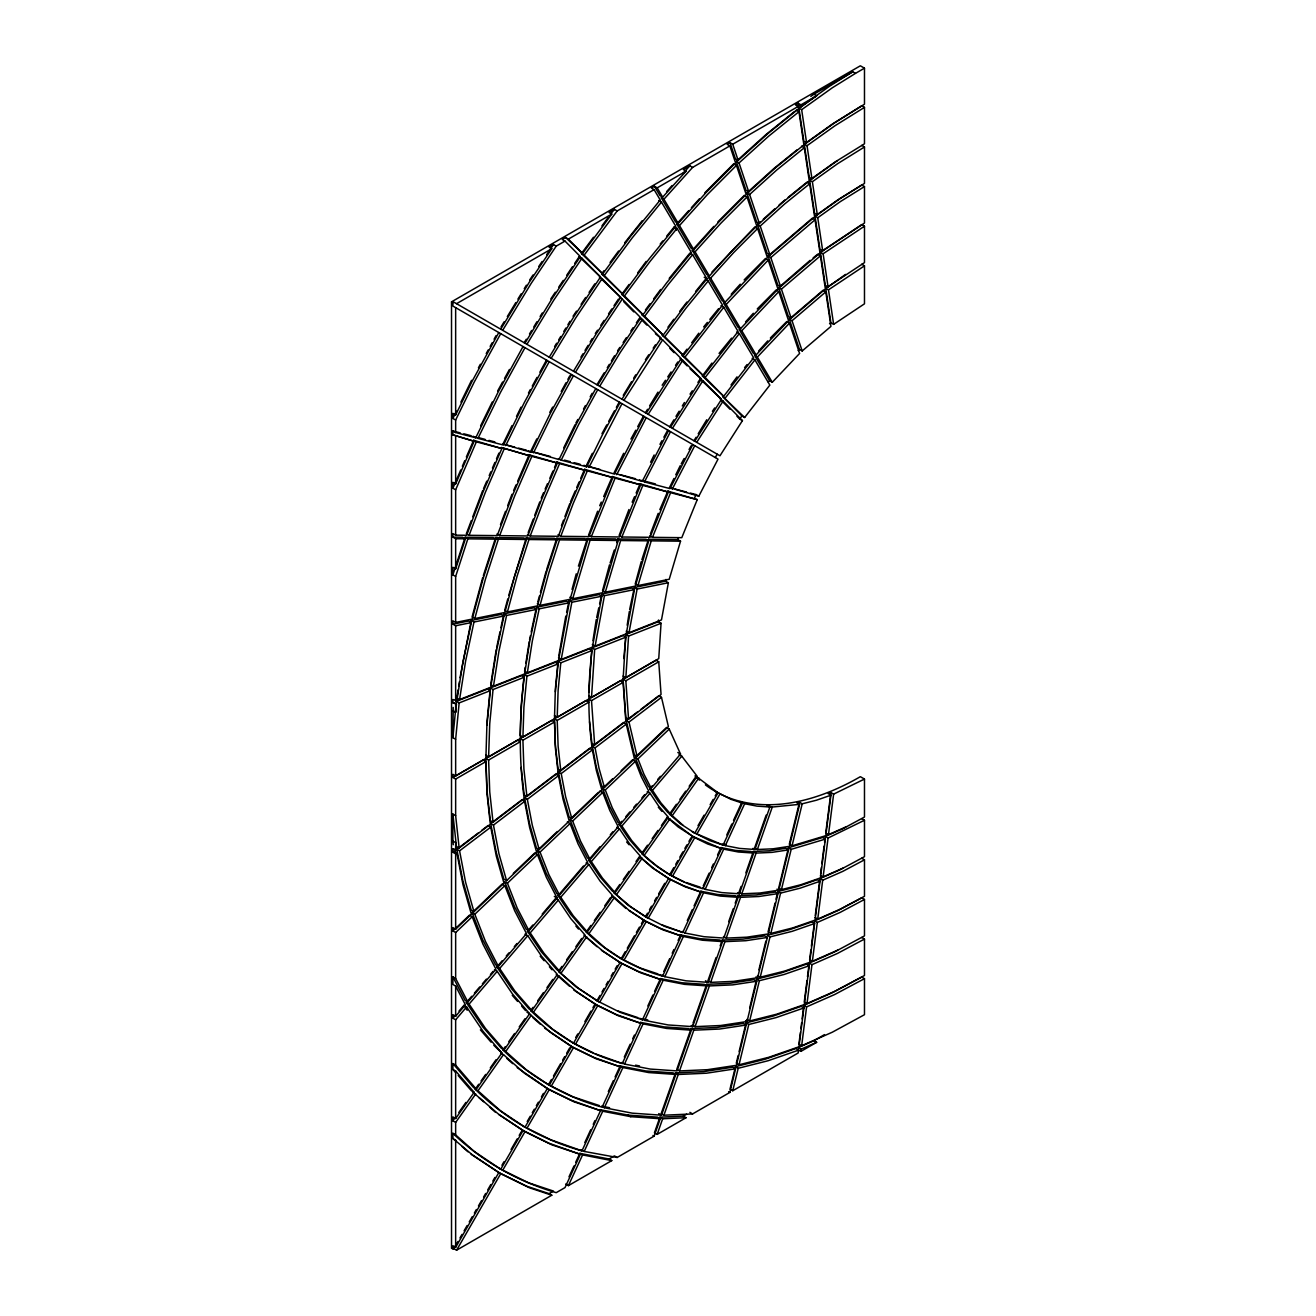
<?xml version="1.0" encoding="UTF-8"?>
<svg xmlns="http://www.w3.org/2000/svg" width="1316" height="1316" viewBox="0 0 1316 1316"><rect width="100%" height="100%" fill="white"/><g stroke="black" fill="none" stroke-linecap="round" stroke-linejoin="round"><path stroke-width="1.5" d="M485.884 758.444L486.986 722.155L490.292 687.972L493.039 689.551L524.196 677.263C519.359 717.5 518.652 758.329 524.196 798.532L493.039 822.22L490.292 820.641L486.986 790.274L485.884 758.427L517.435 740.217L520.182 741.796L488.614 760.023L485.884 758.427L455.649 775.897L452.901 774.318L452.901 777.476L455.649 779.056L485.884 761.602L486.986 793.68L490.325 824.277L459.152 847.981L456.422 846.385L452.901 814.094L455.649 815.69L459.152 847.981M485.884 755.269L488.614 756.865L489.733 723.734L493.039 689.551M558.083 663.906L555.336 662.31L524.163 674.615L521.169 705.524L520.182 735.48L522.913 737.059L523.916 707.103L526.91 676.194L558.083 663.906L555.368 691.805M554.48 718.849L555.368 688.893L558.05 661.241L589.239 648.936L591.97 650.532C588.137 682.543 587.594 715.032 591.97 747.011L560.78 770.715L558.05 769.136L555.368 744.576L554.48 718.832L586.048 700.589L588.795 702.185L557.211 720.411L554.48 718.832L522.913 737.059M554.48 715.674L557.211 717.253L558.116 690.472L560.78 662.836L591.97 650.532M588.91 691.936L591.92 647.883L623.077 635.595L625.824 637.174L623.768 658.543M588.778 695.868L591.509 697.464L594.668 649.462L625.824 637.174M591.509 697.464L655.993 660.221L658.74 661.8L661.06 694.486L628.571 719.178L625.824 717.598L623.11 679.204L625.824 634.509L658.313 621.695L661.06 623.274L658.74 658.642L625.84 677.641L623.11 676.046M625.84 677.641L628.571 636.089L661.06 623.274M455.649 775.897L455.649 739.263L452.901 737.684L453.214 707.399M452.901 737.684L455.632 709.406M456.027 705.376L456.422 701.329L521.449 675.684L524.196 677.263M452.901 710.739L455.649 712.334L456.455 703.994L452.901 702.728L452.901 699.52L456.882 700.622L462.936 661.948L471.358 622.567L468.628 620.987L452.901 624.162L452.901 620.839L455.649 622.435L472.214 619.079L482.956 579.221L495.951 539.149L493.22 537.57L465.107 537.257L452.901 574.878L455.649 576.457L455.649 622.435M455.649 739.263L459.152 702.925L490.325 690.62L486.986 725.067M658.313 621.695L658.477 620.033M798.483 1047.52L798.203 1049.79L800.934 1051.369L816.66 1042.305L813.913 1040.709L798.483 1047.52L801.23 1049.099L816.66 1042.305M800.391 1032.484L798.911 1044.131L801.658 1045.726L832.288 1032.221L864.48 1014.702L864.48 978.66L861.733 977.081L832.025 992.889L803.846 1005.292L802.118 1018.897M800.885 1028.602L801.625 1022.779M806.988 980.568L804.273 1001.92L807.021 1003.499L834.986 991.195L864.48 975.501L864.48 939.065L861.733 937.486M807.481 976.686L809.208 963.082L834.706 951.846L864.48 935.89L864.48 899.453L861.733 897.874L837.404 910.82L814.588 920.871L811.38 946.122M810.886 950.004L809.653 959.709L812.383 961.289L837.667 950.152M815.262 915.558L819.95 878.627L840.101 869.744L864.48 856.683L864.48 820.246L861.733 818.667M820.625 873.347L821.365 867.507M821.858 863.625L824.079 846.155M824.573 842.273L825.313 836.45L842.783 828.751L864.48 817.039L864.48 779.056L860.351 776.687A291.033 168.02 -60 0 1 705.392 784.879M864.48 779.056L833.637 794.124L830.889 792.545L825.741 833.028L828.488 834.607L845.744 827.007M798.532 1050.168L798.17 1052.981L732.749 1090.75L730.002 1089.155L735.447 1066.684L765.336 1059.166L795.785 1048.572L798.532 1050.168L768.067 1060.745L738.194 1068.279L735.447 1066.684M739.082 1051.681L746.04 1022.91L773.331 1016.034L801.148 1006.362L803.895 1007.957L798.96 1046.779L768.709 1057.307L739.033 1064.776L736.286 1063.18L738.144 1055.514M749.676 1007.892L756.634 979.12L781.342 972.902L806.511 964.151L809.258 965.73L804.323 1004.569L776.72 1014.175L749.626 1020.986L746.896 1019.407M814.62 923.519L792.1 931.35L769.992 936.926L767.244 935.331L789.353 929.77L811.873 921.94L814.62 923.519L809.685 962.358L784.731 971.043L760.237 977.196L757.49 975.617M775.979 899.19L777.838 891.524L797.364 886.606L817.252 879.697L820 881.276L815.048 920.147L792.742 927.912L770.831 933.422L768.083 931.827L775.058 903.039M825.362 839.098L820.427 877.937L800.737 884.763L781.424 889.632L778.694 888.053L788.432 847.767L822.615 837.502L825.362 839.098L791.179 849.346L788.432 847.767M830.939 795.193L825.79 835.676L792.035 845.81L789.304 844.214L799.454 802.234L802.201 803.813L816.43 800.227L830.939 795.193L828.192 793.597L830.889 792.545M800.934 1051.369L801.23 1049.099M801.658 1045.726L806.593 1006.888L834.772 994.468L864.48 978.66M807.021 1003.499L811.956 964.677L837.453 953.442L864.48 939.065M812.383 961.289L817.318 922.45L840.151 912.399L864.48 899.453M817.746 919.078L822.697 880.207L842.849 871.34L864.48 859.825L864.48 896.295L840.365 909.109L817.746 919.078L815.015 917.499M820.378 875.288L823.125 876.867L828.06 838.029L864.48 820.246M828.488 834.607L833.637 794.124M458.116 689.88L456.849 697.974L459.58 699.553L490.753 687.265L496.28 651.93L503.979 615.97L501.231 614.391L471.227 620.461L460.008 677.756M458.741 685.833L459.383 681.803M459.58 699.553L465.601 661.142L473.974 622.04L503.979 615.97M496.214 649.545L490.72 684.6L493.467 686.195L524.623 673.891L529.641 641.928L536.599 609.39L533.852 607.795L503.847 613.865L500.886 627.748M493.467 686.195L498.961 651.14L506.594 615.444L536.599 609.39M525.216 667.278L524.591 671.242L527.338 672.821L558.51 660.533L569.219 602.794L566.472 601.198L536.467 607.268L531.187 631.943M525.841 663.313L529.246 641.517M527.338 672.821L532.306 641.122L539.215 608.847L569.219 602.794M558.79 655.861L565.798 616.069M561.208 659.464L571.835 602.267L601.873 596.197L592.397 647.159L561.208 659.464L558.461 657.885M592.94 640.678L596.263 619.523M595.095 646.107L604.455 595.671L634.46 589.601L626.251 633.818L595.095 646.107L592.348 644.527M627.173 625.248L629.344 611.479M628.999 632.733L637.109 589.058L668.38 582.741L661.487 619.918L628.999 632.733L626.251 631.154M496.642 647.571L500.031 631.713M529.558 639.543L530.381 635.743M566.62 612.22L569.088 600.672L599.125 594.602L601.873 596.197M596.674 617.566L598.78 607.778M599.619 603.863L601.708 594.075L631.713 588.022L634.46 589.601M629.64 609.505L634.361 587.479L665.649 581.162L668.38 582.741M665.649 581.162L666.011 579.418M758.888 969.859L765.846 941.088M729.87 1092.412L735.578 1068.806L732.847 1067.21L703.698 1071.619L675.503 1072.902L661.175 1113.632L663.922 1115.211L692.594 1113.928L729.87 1092.412L728.603 1091.671M746.172 1025.016L736.434 1065.302L707.498 1069.678L679.5 1070.944L676.753 1069.349L691.081 1028.619L716.825 1027.467L743.441 1023.437L746.172 1025.016L719.572 1029.046L693.812 1030.198L691.081 1028.619M692.315 1025.082L695.062 1026.661L720.625 1025.509L747.027 1021.512L756.782 981.226L754.035 979.647L729.952 983.299L706.643 984.335L693.006 1023.141M716.068 957.522L707.893 980.798L710.64 982.378L733.752 981.341L757.621 977.722L767.376 937.453L764.645 935.857L743.079 939.13L722.221 940.068L720.165 945.875M735.183 903.171L737.799 895.752L756.207 894.929L775.239 892.051L777.986 893.63L768.215 933.949L746.879 937.173L726.202 938.111L723.455 936.515M741.072 886.425L739.033 892.248L741.78 893.827L759.99 893.005L778.825 890.159L788.564 849.873L785.833 848.294L769.334 850.794L753.361 851.501L745.859 872.853M799.454 802.234L796.854 802.76L799.602 804.339L789.435 846.336L773.134 848.804L757.358 849.511L754.611 847.915L766.159 815.114M732.749 1090.75L738.194 1068.279M739.033 1064.776L748.788 1024.49L776.078 1017.613L803.895 1007.957M749.626 1020.986L759.381 980.7L784.089 974.482L809.258 965.73M760.237 977.196L769.992 936.926M770.831 933.422L780.585 893.103L800.112 888.185L820 881.276M781.424 889.632L791.179 849.346M792.035 845.81L802.201 803.813M482.758 577.395L472.082 616.974L474.813 618.553L504.834 612.483L514.655 576.079L526.515 539.494L523.768 537.915L495.655 537.602L483.367 575.487M474.813 618.553L485.489 578.974L498.402 539.182L526.515 539.494M507.779 598.961L504.686 610.377L507.433 611.956L537.454 605.886L546.337 572.954L557.079 539.823L554.332 538.244L526.219 537.931L508.799 595.161M507.433 611.956L517.188 575.832L528.966 539.527L557.079 539.823M537.833 601.856L539.379 596.099M540.415 592.249L546.124 571.111M540.053 605.36L548.871 572.69L559.53 539.856L587.643 540.169L570.058 599.306L540.053 605.36L537.306 603.781M572.032 589.404L576.244 573.809M572.674 598.764L590.078 540.185L618.224 540.498L602.712 592.693L572.674 598.764L569.927 597.184M609.505 564.827L602.547 590.588L605.294 592.184L635.299 586.114L648.755 540.843L646.008 539.247L617.895 538.951L616.694 542.636M605.294 592.184L620.642 540.531L648.755 540.843M641.221 561.685L635.2 583.991L637.947 585.571L669.235 579.254L680.536 541.189L677.789 539.609L648.492 539.28L641.83 559.826M637.947 585.571L651.239 540.86L680.536 541.189M452.901 574.878L452.901 567.311L455.649 568.89L465.403 538.82L462.656 537.241L452.901 537.125L452.901 533.589L455.649 535.168L466.637 535.283L483.137 491.756L501.873 448.542L473.612 440.284L466.358 456.981M455.649 576.457L467.838 538.853L495.951 539.149M546.749 569.186L556.783 538.277L584.896 538.589L587.643 540.169M578.415 566.143L587.347 538.606L615.477 538.918L618.224 540.498M610.098 562.985L614.292 550.039M677.789 539.609L678.365 537.833M581.442 1149.839L584.189 1151.434L617.171 1157.471L654.134 1136.136L660.237 1118.732L657.49 1117.152L628.045 1115.113L599.981 1109.651L602.728 1111.247L630.792 1116.692L660.237 1118.732M659.925 1117.169L654.447 1132.78L657.178 1134.376L686.047 1117.712L683.317 1116.116L659.925 1117.169L662.672 1118.764L686.047 1117.712M728.669 921.693L733.242 908.731M691.394 1030.181L666.636 1028.454L643.047 1023.881L640.3 1022.302L663.889 1026.875L688.63 1028.586L691.394 1030.181L677.066 1070.911L650.137 1069.053L624.508 1064.068L621.761 1062.489M641.912 1018.798L644.659 1020.393L668.067 1024.934L692.644 1026.628L706.972 985.898L704.208 984.319L681.803 982.756L660.467 978.611L654.562 991.409M662.08 975.123L664.827 976.702L685.981 980.815L708.222 982.361L722.55 941.614L719.786 940.035L699.734 938.653L680.619 934.936L678.102 940.414M694.058 905.852L700.803 891.228L717.664 894.502L735.364 895.735L738.128 897.315L723.784 938.078L703.912 936.696L684.978 933.028L682.247 931.448M702.399 887.757L705.146 889.353L721.826 892.593L739.362 893.811L753.69 853.064L750.926 851.485L735.562 850.416L720.954 847.586L717.582 854.89M726.185 844.74L722.583 844.033L725.33 845.629L739.756 848.425L754.956 849.478L769.876 807.021L767.113 805.441L772.295 807.037L799.602 804.339M609.571 1107.71L601.593 1106.164L604.34 1107.743L632.223 1113.155L661.487 1115.195L675.815 1074.448L673.068 1072.869L645.959 1070.994L620.149 1065.976L615.082 1076.932M657.178 1134.376L662.672 1118.764M663.922 1115.211L678.25 1074.481L706.445 1073.214L735.578 1068.806M679.5 1070.944L693.812 1030.198M695.062 1026.661L709.39 985.931L732.699 984.878L756.782 981.226M710.64 982.378L724.952 941.647L745.827 940.71L767.376 937.453M726.202 938.111L740.546 897.331L758.954 896.509L777.986 893.63M741.78 893.827L756.108 853.097L772.064 852.373L788.564 849.873M757.358 849.511L772.295 807.037M455.649 535.168L455.649 489.815L452.901 488.22L460.732 469.976M455.649 489.815L476.359 441.863L501.873 448.542M471.325 520.56L466.341 533.737L469.088 535.316L497.201 535.628L512.385 495.573L529.624 455.797L501.363 447.539L529.624 455.797M472.757 516.81L482.725 490.49M469.088 535.316L485.472 492.069L504.094 449.118M500.491 524.591L505.509 511.332M507.663 505.657L511.973 494.29M499.652 535.645L514.721 495.869L531.845 456.372L557.375 463.051L541.616 499.373L527.765 535.957L499.652 535.645L496.905 534.066M528.193 532.486L533.26 519.113M534.707 515.296L539.774 501.922M530.2 535.99L543.969 499.685L559.596 463.643L585.126 470.322L570.864 503.189L558.313 536.303L530.2 535.99L527.469 534.411M561.471 525.627L563.544 520.149M564.926 516.497L569.762 503.732M560.764 536.319L573.2 503.502L587.347 470.898L612.878 477.576L588.877 536.632L560.764 536.319L558.017 534.74M597.612 511.217L588.581 535.086L591.328 536.665L619.458 536.977L640.645 484.831L612.351 476.573L603.649 496.609M591.328 536.665L615.098 478.152L640.645 484.831M628.949 509.522L619.145 535.415L621.876 536.994L650.005 537.306L668.364 492.085L640.102 483.827L636.121 493.006M621.876 536.994L642.833 485.407L668.364 492.085M650.433 533.885L658.214 513.339M652.473 537.339L670.617 492.678L697.233 499.636L681.787 537.668L652.473 537.339L649.726 535.76M462.344 466.259L464.762 460.699M452.901 488.22L452.901 482.33L455.649 483.91L474.138 441.288L452.901 434.856L452.901 430.957L460.205 432.865M483.531 488.614L486.772 481.146M489.207 475.537L490.835 471.802M492.447 468.068L494.882 462.475M496.494 458.741L498.929 453.132M513.602 490.523L516.053 484.88M517.682 481.13L529.098 454.793L557.375 463.051M541.221 498.106L543.557 492.694M545.12 489.091L547.472 483.679M549.825 478.267L552.95 471.062M554.513 467.46L556.849 462.048L585.126 470.322M570.453 501.906L575.174 491.049M576.737 487.43L579.106 481.985M580.669 478.366L584.6 469.319L612.878 477.576M599.701 505.722L601.28 502.07M632.141 502.186L634.526 496.675M659.826 509.637L667.87 491.098L697.233 499.636M694.486 498.057L696.082 494.586L698.829 496.165L718.026 459.12L452.901 306.052L452.901 302.631L451.52 301.841L451.52 1248.358L453.823 1248.621L457.935 1241.498M568.989 1176.817L573.99 1165.976M575.651 1162.373L579.83 1153.342L609.028 1159.001L611.775 1160.597L568.397 1185.634L565.65 1184.055M584.814 1142.535L590.72 1129.753M593.236 1124.275L594.931 1120.623M608.337 1091.556L613.404 1080.584M624.294 1056.995L630.183 1044.213M632.716 1038.735L634.411 1035.083M647.817 1006.016L652.884 995.06M663.758 971.471L669.663 958.69M672.196 953.212L673.874 949.543M687.297 920.476L692.364 909.504M703.237 885.931L709.143 873.15M711.676 867.672L713.354 864.02M726.777 834.936L731.828 824.013M733.505 820.361L741.911 802.151L744.659 803.731L756.947 806.116L769.876 807.021M522.238 1130.115L548.986 1143.226L580.356 1154.346L565.008 1187.591L556.224 1192.658C517.682 1181.571 481.82 1161.123 452.901 1133.323L452.901 1138.439L455.912 1141.12M478.695 1084.285L475.224 1089.22C504.818 1118.485 541.83 1139.853 581.968 1150.842L600.524 1110.655L571.259 1100.258L546.485 1088.102M570.733 1046.105L593.549 1057.274L620.675 1066.98L602.136 1107.167C564.86 1096.935 530.48 1077.08 502.975 1049.921L505.295 1046.631M533.046 1007.332L530.71 1010.622C556.125 1035.676 587.874 1054.017 622.287 1063.493L640.843 1023.305L615.822 1014.307L594.996 1004.092L592.957 1007.612M599.981 995.472L596.938 1000.736L620.346 1012.448L642.455 1019.801L660.994 979.63L638.096 971.323L619.244 962.095M590.851 925.444L586.212 932.024C607.433 952.883 633.934 968.181 662.606 976.127L681.162 935.939L660.369 928.356L643.491 920.081L641.468 923.602M647.472 913.205L645.432 916.726L664.893 926.497L682.774 932.452L701.329 892.232L682.659 885.339L667.771 878.052M692.002 836.071L721.481 848.59L702.925 888.777C679.977 882.345 658.757 870.09 641.715 853.426L647.505 845.201M692.035 831.548L709.456 840.496L723.109 845.053L742.454 803.155L739.707 801.576L741.911 802.151M568.397 1185.634L582.577 1154.922L611.775 1160.597M584.189 1151.434L602.728 1111.247M604.34 1107.743L622.896 1067.556L648.706 1072.573L675.815 1074.448M624.508 1064.068L643.047 1023.881M644.659 1020.393L663.215 980.206L684.55 984.352L706.972 985.898M664.827 976.702L683.366 936.515L702.464 940.233L722.55 941.614M684.978 933.028L703.55 892.807L720.411 896.081L738.128 897.315M705.146 889.353L723.685 849.165L738.309 851.995L753.69 853.064M725.33 845.629L744.659 803.731M523.044 346.536L498.303 391.724L475.734 437.8L455.649 432.536L455.649 420.034L452.901 418.455L456.455 411.184M460.896 402.104L471.572 380.324M452.901 418.455L452.901 413.339L455.649 414.918L472.23 381.064L498.78 332.537M455.649 420.034L474.303 381.903L500.722 333.655M480.603 425.792L492.266 401.989M475.224 436.797L477.955 438.376L500.393 392.579L524.985 347.671M571.539 374.55L550.466 413.043L531.236 452.309L502.959 444.051L511.99 425.611M516.514 416.399L521.021 407.187M505.706 445.63L526.466 403.239L549.233 361.67M536.796 438.902L530.71 451.306L558.987 459.58L576.54 423.703L595.803 388.549M533.457 452.901L552.555 413.898L573.48 375.669M563.692 447.901L575.01 424.755M558.461 458.577L561.208 460.156L578.629 424.558L597.744 389.668M592.332 453.313L586.212 465.831L614.473 474.089L644.297 416.563M561.208 460.156L586.739 466.835L602.629 434.379L620.05 402.548M588.943 467.41L621.991 403.667M623.652 453.296L613.947 473.086L642.241 481.36L668.577 430.562M616.694 474.681L646.238 417.682M650.581 462.229L654.134 454.974M641.698 480.356L644.445 481.936L670.486 431.681M673.957 478.465L669.482 487.611L698.829 496.165M675.75 474.796L680.24 465.65M672.213 489.207L694.766 445.696M478.415 367.822L480.373 364.236M486.246 353.527L488.203 349.941M490.161 346.371L492.118 342.802M494.076 339.232L496.033 335.646M497.645 390.984L502.564 382.002M504.538 378.416L509.457 369.434M528.473 392.99L530.364 389.52M532.256 386.065L537.01 377.396M539.856 372.214L546.485 360.074M547.292 360.551L524.393 402.383L503.485 445.055L477.955 438.376M549.808 412.319L552.654 407.105M561.225 391.461L565.979 382.775M567.887 379.304L569.795 375.817M575.882 422.979L577.806 419.491M583.531 409.029L585.439 405.525M590.21 396.807L592.134 393.32M601.971 433.638L606.775 424.871M608.683 421.367L614.44 410.855M616.365 407.351L619.244 402.087M630.94 439.018L635.776 430.2M637.701 426.68L643.491 416.086M659.974 444.315L661.915 440.761M663.856 437.208L667.755 430.102M681.211 463.857L684.172 458.462M689.074 449.496L691.048 445.91M692.808 444.561L669.976 488.614L644.445 481.936M715.279 457.54L717.22 454.201M459.975 1237.945L462.031 1234.392M464.087 1230.822L467.164 1225.492M469.22 1221.939L472.312 1216.593M474.352 1213.039L476.408 1209.486M478.465 1205.917L481.557 1200.587M483.597 1197.034L485.653 1193.464M487.71 1189.911L490.786 1184.581M492.842 1181.011L494.898 1177.458M501.955 1165.252L503.979 1161.732M511.085 1149.444L517.172 1138.899M519.195 1135.379L521.218 1131.875M527.222 1121.479L530.266 1116.215M532.289 1112.694L534.312 1109.191M536.352 1105.67L538.376 1102.166M541.419 1096.886L543.442 1093.382M551.47 1079.482L548.427 1084.746L573.052 1096.82L599.389 1105.588M553.493 1075.962L560.6 1063.673M562.623 1060.153L564.663 1056.649M566.686 1053.129L569.729 1047.865M575.717 1037.469L577.757 1033.965M584.847 1021.66L590.933 1011.116M602.004 991.951L604.028 988.431M606.067 984.927L608.091 981.407M611.134 976.143L613.157 972.623M615.181 969.119L617.22 965.599M625.248 951.698L621.185 958.722L639.872 967.885L658.049 973.939M627.271 948.194L634.361 935.89M636.401 932.386L639.444 927.106M649.495 909.685L651.535 906.181M654.578 900.901L656.602 897.38M658.625 893.877L664.728 883.316M673.743 867.688L669.696 874.712L684.419 881.934M675.782 864.184L677.806 860.664M679.829 857.144L682.872 851.88M684.896 848.359L686.936 844.856M688.959 841.335L690.982 837.831M698.006 825.658L704.076 815.147M710.146 804.652L713.173 799.388M715.197 795.884L717.22 792.38L715.295 791.261L730.824 799.289L742.454 803.155M452.901 1249.147L452.901 1245.742L455.649 1247.321L498.797 1172.589L472.23 1154.741L452.901 1138.439M456.57 1250.2L500.722 1173.707L529.46 1187.789L551.782 1195.224L456.57 1250.2L453.823 1248.621M502.663 1170.352L524.985 1131.694L551.733 1144.805L580.356 1154.346M526.926 1128.338L549.233 1089.697L574.006 1101.837L600.524 1110.655M551.174 1086.325L573.48 1047.684L596.28 1058.854L620.675 1066.98M575.421 1044.328L597.744 1005.687L618.553 1015.886L640.843 1023.305M660.994 979.63L640.843 972.902L621.991 963.674L599.668 1002.315L575.882 986.786L558.461 971.323L578.629 988.365L597.744 1001.196L620.05 962.555L602.629 950.843L583.991 935.166M623.932 960.318L646.238 921.661L663.116 929.935L681.162 935.939M701.329 892.232L685.406 886.935L670.518 879.631L648.179 918.305L628.045 905.227L613.963 892.725L619.77 884.5M672.427 876.308L694.749 837.65L707.663 843.984L721.481 848.59M696.707 834.245L719.967 793.976M500.985 326.977L504.16 321.762M507.334 316.531L515.79 302.614M517.912 299.127L521.087 293.896M524.261 288.681L526.384 285.194M500.722 329.181L529.46 281.92L551.782 248.708L549.052 247.112L553.477 244.562L556.224 246.141L565.008 241.075L580.356 256.604L551.733 299.176L524.969 343.196M502.663 330.316L531.236 283.302L556.224 246.141M524.163 342.719L526.301 339.232M529.493 333.968L531.615 330.481M533.753 326.977L536.944 321.729M540.136 316.465L542.258 312.978M526.91 344.315L553.51 300.558L581.968 258.232L579.221 256.653L574.664 263.43M554.579 346.601L556.635 343.229M558.691 339.857L560.731 336.485M563.807 331.418L565.864 328.046M567.92 324.657L569.976 321.285M549.233 357.195L574.006 316.432L600.507 277.002L581.968 258.232M551.174 358.314L575.799 317.814L602.119 278.647L599.372 277.051L620.675 297.4L596.28 333.688L573.48 371.194M580.915 357.195L582.972 353.807M585.028 350.418L588.12 345.335M590.177 341.946L592.233 338.557M575.421 372.313L598.073 335.07L622.287 299.045L619.54 297.449M596.921 384.733L604.159 372.839M607.268 367.74L609.324 364.335M611.397 360.929L614.49 355.83M597.727 385.193L618.553 350.944L640.826 317.814L622.287 299.045M599.668 386.328L620.346 352.326L642.438 319.443L639.708 317.863L636.385 322.782M623.258 395.326L631.565 381.656M633.638 378.235L635.727 374.83M621.975 399.209L640.843 368.2L660.994 338.212L642.438 319.443M623.916 400.327L662.606 339.841L659.859 338.261M645.432 412.747L647.521 409.309M649.611 405.871L657.967 392.119M646.238 413.208L681.145 358.61L662.606 339.841M648.179 414.326L682.757 360.239L680.027 358.659M669.68 426.746L673.891 419.82M675.996 416.349L679.155 411.168M682.313 405.97L684.419 402.499M670.502 427.223L701.329 379.024L682.757 360.239M672.427 428.325L702.925 380.653L700.178 379.057L697.924 382.413M693.96 440.761L696.082 437.257M698.204 433.77L706.725 419.771M694.733 441.222L721.464 399.406L702.925 380.653M696.707 442.34L723.109 401.067L720.362 399.488L730.018 409.26M529.641 280.028L533.046 274.962M538.721 266.523L542.126 261.456M546.666 254.695L553.477 244.562M550.779 298.979L555.319 292.201M558.741 287.118L563.297 280.357M566.702 275.274L572.394 266.803M573.052 316.218L576.49 311.119M581.063 304.309L585.636 297.498M589.075 292.382L594.799 283.861M595.325 333.474L597.53 330.201M600.82 325.299L604.126 320.38M608.535 313.833L611.841 308.915M614.029 305.641L618.438 299.094M617.599 350.73L619.803 347.44M623.126 342.522L626.432 337.587M630.857 331.007L633.062 327.717M645.432 359.729L648.755 354.777M653.197 348.164L655.417 344.858M662.145 385.243L665.501 380.258M667.738 376.935L671.078 371.951M675.552 365.305L677.789 361.982M690.045 394.126L692.298 390.786M712.4 411.316L714.67 407.944M452.901 302.631L453.806 302.104L719.967 455.78L742.438 420.626L739.691 419.047L741.895 415.922L722.566 396.346L744.642 417.501L769.844 385.111L754.923 359.893L752.176 358.314M473.003 1092.362L498.303 1113.961L523.044 1130.576L500.738 1169.233L474.303 1151.484L455.649 1134.918L455.649 1122.416L452.901 1120.837L455.27 1117.481M458.807 1112.464L465.913 1102.413M481.031 1080.995L485.67 1074.432M490.309 1067.852L496.116 1059.643M508.766 1041.696L514.572 1033.488M519.211 1026.908L525.018 1018.699M537.685 1000.752L543.475 992.544M546.962 987.609L552.769 979.4M559.629 969.678L561.948 966.388M566.587 959.825L572.394 951.6M575.865 946.665L581.672 938.456M594.339 920.526L600.145 912.301M604.784 905.721L610.575 897.512M623.258 879.565L629.064 871.34M636.023 861.47L639.51 856.535L654.809 869.267L668.577 878.512L646.255 917.186L630.792 906.806L613.963 892.725M652.144 838.637L657.951 830.412M661.438 825.494L667.228 817.269L692.808 836.532L670.502 875.189L656.881 866.027L641.715 853.426M695.243 775.65L718.043 792.857L694.782 833.143L680.24 823.635L669.482 814.094L676.424 804.257M679.895 799.338L685.685 791.146M689.156 786.228L696.098 776.391M452.901 1120.837L452.901 1116.922L455.649 1118.518L474.138 1092.313L455.649 1071.027L452.901 1069.447L452.901 1063.558L455.649 1065.138L476.359 1089.171L501.89 1053.014L483.137 1031.431L466.637 1006.954L463.906 1005.375L459.004 1011.083M471.704 996.278L466.341 1002.529L482.725 1026.842L501.363 1048.293L504.11 1049.872L529.641 1013.715L512.385 993.86L497.201 971.34L494.454 969.76M502.268 960.664L496.905 966.898L511.973 989.27L529.114 1008.994L531.861 1010.573L557.375 974.416L541.616 956.288L527.765 935.709L525.018 934.13M532.815 925.033L527.469 931.284L541.221 951.698L556.865 969.695L559.596 971.274L585.126 935.117L570.864 918.716L558.329 900.095L555.582 898.499L542.192 914.11M583.465 866.01L558.033 895.653L570.453 914.11L584.6 930.396L587.347 931.975L612.878 895.818L600.112 881.128L588.877 864.464L586.146 862.885M600.096 846.616L588.581 860.039L599.701 876.538L612.351 891.097L615.098 892.676L640.645 856.502L629.377 843.523L619.474 828.817L616.727 827.238M621.826 821.283L619.145 824.408L628.949 838.966L640.102 851.797L642.85 853.377L668.38 817.236L658.592 805.984L650.005 793.219L647.258 791.64M652.407 785.652L649.742 788.745L658.214 801.345L667.87 812.466L670.617 814.045L697.233 776.358L681.787 756.174L679.04 754.594M455.649 1122.416L475.75 1093.941M503.502 1054.642L524.393 1073.182L547.292 1088.579L524.985 1127.22L500.393 1110.704L477.971 1090.8L503.502 1054.642L500.754 1053.063M531.236 1015.343L550.466 1032.402L571.555 1046.565L549.233 1085.223L526.466 1069.924L505.706 1051.5L531.236 1015.343L528.506 1013.764M558.987 976.044L576.54 991.622L595.803 1004.569L573.496 1043.21L552.555 1029.145L533.457 1012.201L558.987 976.044L556.24 974.465M561.208 972.902L586.739 936.745M614.49 897.446L628.703 910.063L644.314 920.558L621.991 959.2L604.718 947.586L588.959 933.603L614.49 897.446L611.743 895.867M616.711 894.304L642.257 858.131M644.445 855.005L669.976 818.848M682.988 825.214L672.229 815.673L698.845 777.986M678.234 223.44L663.922 199.242L661.175 197.663L675.503 221.845L678.234 223.44L706.445 192.136L735.578 162.904L729.87 145.895L692.594 167.412L689.864 165.816L683.317 169.6L686.047 171.195L662.672 197.137L657.178 187.859L654.43 186.28L651.354 188.04L654.101 189.636L660.237 199.983L630.792 236.008L602.728 273.876L581.442 253.511L593.483 237.258M601.922 225.891L607.943 217.765M565.008 241.075L562.261 239.496L565.65 237.538L582.56 253.462L611.775 214.08L609.028 212.485L614.424 209.376L617.171 210.955L654.101 189.636M602.728 273.876L584.172 255.107L617.171 210.955M658.74 200.493L661.471 202.088L675.799 226.27L648.706 259.433L622.879 294.274L601.593 273.925L604.011 270.652M610.081 262.476L618.569 251.027M624.623 242.851L642.192 220.743M622.879 294.274L604.34 275.505L632.223 237.883L661.471 202.088M666.62 236.206L674.302 226.796L677.049 228.375L691.377 252.573L666.636 282.858L643.047 314.672L621.761 294.323L629.081 284.437M637.635 272.906L646.172 261.374M643.047 314.672L624.491 295.903L650.137 261.308L677.049 228.375M645.416 309.984L650.104 303.667M653.608 298.929L660.632 289.471M692.611 254.679L706.939 278.877L684.55 306.283L663.198 335.07L644.659 316.301L668.067 284.733L692.611 254.679L689.88 253.1L669.202 278.4M667.952 327.19L673.825 319.262M679.714 311.333L686.936 302.038M708.189 280.982L722.517 305.164L683.366 355.484L664.81 336.715L685.981 308.158L708.189 280.982L705.442 279.387L695.572 291.478M721.02 305.69L723.767 307.27L738.095 331.484L703.534 375.899L682.231 355.534L686.968 349.151M691.69 342.752L698.796 333.178M703.534 375.899L684.978 357.113L723.767 307.27M736.582 331.994L739.329 333.573L753.657 357.771L723.685 396.281L702.382 375.932L711.923 363.068M723.685 396.281L705.129 377.511L739.329 333.573M731.005 384.979L737.026 376.853M725.313 397.942L754.923 359.893M611.562 212.879L614.424 209.376M660.204 244.052L662.77 240.91M703.649 326.96L707.366 322.404M709.85 319.36L718.536 308.734M719.079 353.412L731.581 338.113M744.593 367.592L747.126 364.499M455.649 1065.138L455.649 1019.785L452.901 1018.206L455.336 1015.36M474.385 993.169L479.731 986.918M482.413 983.792L486.426 979.12M490.44 974.432L493.122 971.307M506.282 955.975L508.963 952.866M514.309 946.615L516.991 943.49M610.328 834.689L612.878 831.712M625.84 816.611L629.854 811.923M633.868 807.251L636.549 804.125M641.912 797.874L644.577 794.765M657.72 779.434L660.385 776.325M452.901 1018.206L452.901 1014.652L455.649 1016.248L465.403 1004.865L455.649 986.046L452.901 984.467L452.901 976.9L455.649 978.495L467.854 1002.019L495.968 969.234L482.956 944.181L472.214 916.742L469.467 915.163L452.901 930.938L455.649 932.534L455.649 978.495M498.402 966.388L526.515 933.62L514.655 910.721L504.834 885.668L502.087 884.089L472.082 912.679L482.758 939.92L495.671 964.809L498.402 966.388L485.489 941.499L474.829 914.258L472.082 912.679M528.966 930.774L517.188 908.056L507.433 883.184L504.702 881.605L514.441 906.461L526.219 929.178L528.966 930.774L557.079 897.989L546.337 877.278L537.454 854.594L534.707 853.015L513.273 873.429M557.326 831.482L537.323 850.531L546.124 873.018L556.783 893.564L559.53 895.143L587.643 862.375L578.02 843.819L570.075 823.536L567.328 821.941M598.533 792.216L569.943 819.457L577.806 839.559L587.347 857.933L590.094 859.529L618.224 826.728L609.736 810.36L602.712 792.429L599.964 790.85M612.565 778.858L602.547 788.383L609.505 806.116L617.911 822.319L620.642 823.898L648.772 791.13L641.402 776.933L635.315 761.388L632.568 759.809L621.136 770.699M651.239 788.235L680.553 754.084L669.235 729.08L666.488 727.485L635.2 757.292L641.221 772.64L648.492 786.655L651.239 788.235L643.968 774.219L637.947 758.871L635.2 757.292M455.649 1019.785L466.637 1006.954M504.11 1049.872L485.472 1028.438L469.088 1004.108L497.201 971.34M531.861 1010.573L514.721 990.849L499.652 968.494L527.765 935.709M559.596 971.274L543.969 953.278L530.216 932.863L558.329 900.095M587.347 931.975L573.2 915.706L560.764 897.249L588.877 864.464M615.098 892.676L602.448 878.117L591.328 861.618L619.474 828.817M642.85 853.377L631.696 840.546L621.892 825.987L650.005 793.219M670.617 814.045L660.961 802.941L652.473 790.34L681.787 756.174M666.636 191.593L672.098 185.523M683.02 173.399L689.864 165.816M663.922 199.242L692.594 167.412M704.751 192.876L733.686 163.842L736.434 165.421L746.172 194.455L719.572 221.154L693.812 249.727L691.065 248.148L676.737 223.95L688.745 210.626M691.41 207.665L699.421 198.798M693.812 249.727L679.484 225.546L707.498 194.455L736.434 165.421M717.878 221.878L744.28 195.393L747.027 196.972L756.782 225.99L732.699 250.155L709.373 276.031L706.643 274.452L692.315 250.254L713.848 226.368M709.373 276.031L695.062 251.833L720.625 223.473L747.027 196.972M711.956 272.017L754.874 226.944L757.621 228.523L767.376 257.541L724.952 302.335L722.204 300.739L707.876 276.557L710.624 278.137L724.952 302.335M710.624 278.137L733.752 252.475L757.621 228.523M731.202 294.241L740.25 284.207M768.215 260.075L777.986 289.109L740.53 328.655L726.202 304.44L768.215 260.075L765.484 258.479L744.132 279.913M745.53 321.926L753.344 313.257M778.825 291.609L788.564 320.643L756.091 354.925L741.763 330.727L778.825 291.609L776.078 290.03L757.259 308.915M758.559 351.092L767.754 340.877M789.435 323.193L799.602 353.445L772.278 382.282L757.358 357.064L789.435 323.193L786.688 321.614L770.386 337.965M768.297 382.068L769.547 380.686L754.611 355.468L757.358 357.064M455.649 929.211L471.358 914.225L462.936 884.582L456.882 852.9L454.135 851.32L452.901 852.258L455.649 853.854L455.649 929.211L452.901 927.615L452.901 930.938M478.662 832.683L456.849 849.264L462.854 880.717L471.227 910.162L473.974 911.741L503.979 883.151L496.28 856.074L490.753 827.155L488.006 825.576L481.771 830.314M506.594 880.667L536.599 852.094L529.641 827.583L524.623 801.395L521.893 799.815L490.72 823.503L496.214 852.209L503.847 879.088L506.594 880.667L498.961 853.804L493.467 825.099L490.72 823.503M539.215 849.61L569.219 821.019L562.985 799.075L558.51 775.65L555.763 774.071L524.591 797.759L529.558 823.717L536.467 848.014L539.215 849.61L532.306 825.297L527.338 799.338L524.591 797.759M571.835 818.536L601.873 789.929L596.362 770.551L592.397 749.873L589.667 748.294L558.477 771.999L562.903 795.209L569.088 816.94L571.835 818.536L565.65 796.789L561.208 773.594L558.477 771.999M604.455 787.462L634.46 758.871L626.251 724.145L623.521 722.55L592.348 746.254L596.263 766.718L601.708 785.882L604.455 787.462L599.01 768.297L595.095 747.833L592.348 746.254M637.635 711.824L626.251 720.477L634.361 754.775L637.109 756.355L668.396 726.564L661.487 697.348L658.74 695.769L640.876 709.357M455.649 932.534L472.214 916.742M474.829 914.258L504.834 885.668M507.433 883.184L537.454 854.594M559.53 895.143L548.871 874.597L540.053 852.11L570.075 823.536M590.094 859.529L580.553 841.154L572.674 821.052L602.712 792.429M620.642 823.898L612.236 807.695L605.294 789.978L635.315 761.388M637.947 758.871L669.235 729.08M796.213 110.149L798.96 111.728L803.895 144.875L776.078 167.313L748.771 191.972L746.04 190.392L736.286 161.358L765.978 134.561L794.617 111.432M729.87 145.895L727.123 144.316L730.002 142.654L735.43 158.841L738.177 160.42L768.067 133.426L798.532 108.85L798.17 106.448L795.423 104.869L798.203 103.273L800.934 104.852L801.23 106.793L816.66 95.772L813.913 94.193L810.837 96.397M748.771 191.972L739.033 162.954L768.709 136.14L798.96 111.728M801.576 146.175L804.323 147.754L809.258 180.884L784.089 201.2L759.381 223.523L756.634 221.943L746.879 192.909L773.972 168.448L796.986 149.876M759.381 223.523L749.626 194.505L776.72 170.027L804.323 147.754M788.218 197.301L806.938 182.184L809.685 183.779L814.62 216.91L769.975 255.074L767.228 253.478L757.473 224.46L760.368 221.861M763.247 219.262L774.779 208.849M779.105 204.934L785.109 199.818M769.975 255.074L760.22 226.039L784.731 203.914L809.685 183.779M768.083 256.011L812.317 218.209L815.048 219.788L820 252.952L780.585 286.641L777.838 285.062L768.083 256.011L770.814 257.591L780.585 286.641M770.814 257.591L815.048 219.788M813.14 257.887L817.68 254.235L820.427 255.814L825.362 288.944L791.163 318.159L788.432 316.58L778.677 287.562L810.113 260.338M791.163 318.159L781.424 289.142L820.427 255.814M789.287 319.13L823.043 290.277L825.79 291.872L830.939 326.401L802.184 350.977L799.454 349.382L789.287 319.13L792.035 320.726L802.184 350.977M792.035 320.726L825.79 291.872M798.138 350.566L799.454 349.382M452.901 849.067L456.455 850.037L452.901 849.067L452.901 852.258M521.169 767.425L524.163 794.88L526.91 796.476L558.083 772.772L555.368 747.981L554.48 721.99L551.733 720.411L488.614 756.865M589.552 721.727L591.92 743.375L594.668 744.971L625.824 721.267L623.077 682.395L620.33 680.816L557.211 717.253M455.649 853.854L456.882 852.9M473.974 911.741L465.601 882.296L459.58 850.843L490.753 827.155M493.467 825.099L524.623 801.395M527.338 799.338L558.51 775.65M561.208 773.594L592.397 749.873M595.095 747.833L626.251 724.145M637.109 756.355L628.999 722.056L661.487 697.348M798.911 108.093L829.541 86.231L852.735 71.788L855.482 73.367L864.48 68.169L864.48 104.211L834.772 122.701L806.593 142.819L803.846 141.24L798.911 108.093L801.658 109.689L806.593 142.819M801.658 109.689L832.288 87.81L855.482 73.367M837.453 160.634L811.956 178.844L809.208 177.249L804.273 144.118L832.238 124.148L861.733 105.79L864.48 107.369L864.48 143.806L834.936 162.082L809.653 180.127L814.588 213.274L817.318 214.853L840.151 198.568L864.48 183.417L864.48 146.981L861.733 145.385M811.956 178.844L807.021 145.698L834.986 125.744L864.48 107.369M817.318 214.853L812.383 181.723L837.667 163.661L864.48 146.981M815.015 216.153L837.618 200.016L861.733 184.997L864.48 186.576L864.48 223.046L822.697 250.895L819.95 249.316L815.015 216.153L817.746 217.732L822.697 250.895M817.746 217.732L840.365 201.595L864.48 186.576M845.53 274.419L828.06 286.904L825.313 285.309L820.378 252.179L861.733 224.608L864.48 226.188L864.48 262.624L825.741 288.237L830.889 322.765L833.637 324.361L864.48 303.815L864.48 265.832L861.733 264.236M828.06 286.904L823.125 253.758L864.48 226.188M833.637 324.361L828.488 289.816L864.48 265.832M829.541 323.736L830.889 322.765M451.52 301.841L860.351 65.8L864.48 68.169M813.913 94.193L852.735 71.788M456.553 303.683L551.782 248.708M565.65 237.538L568.38 239.117L611.775 214.08M657.178 187.859L686.047 171.195M730.002 142.654L732.732 144.234L798.17 106.448M800.934 104.852L816.66 95.772M452.901 777.476L483.137 760.023L485.884 761.602M520.182 738.638L522.913 740.217L554.48 721.99M588.778 699.026L591.509 700.606L623.077 682.395M623.11 679.204L625.84 680.783L658.74 661.8M497.974 1172.128L526.713 1186.21L549.052 1193.645L553.477 1191.079L528.506 1182.771L499.915 1168.756M609.028 1159.001L614.424 1155.892L617.171 1157.471M683.317 1116.116L686.59 1114.224M813.913 1040.709L824.507 1034.606M823.125 876.867L843.062 868.083M452.901 702.728L456.455 703.994M452.901 624.162L455.649 625.758L471.358 622.567M452.901 537.125L455.649 538.721L465.403 538.82M643.869 1019.176L647.768 1019.933M635.562 1065.17L639.51 1065.927M463.857 433.819L471.177 435.728M479.139 437.817L485.028 439.363M488.96 440.383L494.849 441.929M502.959 444.051L514.753 447.127M518.668 448.164L526.532 450.22M532.684 451.832L550.351 456.455M564.35 460.106L570.239 461.653M574.171 462.673L580.06 464.219M588.17 466.341L599.948 469.434M619.852 474.632L635.579 478.744M643.672 480.866L655.45 483.943M675.174 489.108L686.59 492.085M690.39 493.089L696.082 494.586M452.901 434.856L474.138 441.288M686.179 882.526L700.194 887.181M662.145 924.918L682.774 932.452M617.599 1010.869L637.865 1017.613M595.325 1053.836L622.287 1063.493M693.96 832.666L723.109 845.053M572.674 1042.749L593.582 1052.981M524.179 1126.759L550.779 1139.788L581.968 1150.842M652.95 1135.478L654.134 1136.136M752.999 848.359L754.956 849.478M737.536 892.758L739.362 893.811M708.222 982.361L705.458 980.765M691.147 1025.789L692.644 1026.628M801.23 106.793L798.483 105.214L798.203 103.273M804.273 144.118L807.021 145.698M809.653 180.127L812.383 181.723M736.286 161.358L739.033 162.954M746.879 192.909L749.626 194.505M820.378 252.179L823.125 253.758M757.473 224.46L760.22 226.039M825.741 288.237L828.488 289.816M662.672 197.137L659.925 195.558L654.43 186.28M676.737 223.95L679.484 225.546M778.677 287.562L781.424 289.142M692.315 250.254L695.062 251.833M704.208 277.281L706.939 278.877M726.202 304.44L723.455 302.844L737.783 327.059L740.53 328.655M741.763 330.727L739.016 329.148L753.344 353.346L756.091 354.925M581.442 253.511L584.172 255.107M601.593 273.925L604.34 275.505M600.507 277.002L579.221 256.653M621.761 294.323L624.491 295.903M769.547 380.686L772.278 382.282M644.659 316.301L641.912 314.721L663.198 335.07M664.81 336.715L662.08 335.119L683.366 355.484M660.994 338.212L655.401 333.738M682.231 355.534L684.978 357.113M702.382 375.932L705.129 377.511M701.329 379.024L690.012 368.776M721.464 399.406L700.178 379.057M741.895 415.922L744.642 417.501M667.87 491.098L670.617 492.678M639.494 479.781L642.241 481.36M640.102 483.827L642.833 485.407M612.351 476.573L615.098 478.152M583.991 465.255L586.739 466.835M584.6 469.319L587.347 470.898M556.849 462.048L559.596 463.643M528.489 450.73L531.236 452.309M529.098 454.793L531.845 456.372M473.003 436.205L475.734 437.8M648.492 539.28L651.239 540.86M473.612 440.284L476.359 441.863M452.901 430.957L455.649 432.536M617.895 538.951L620.642 540.531M587.347 538.606L590.078 540.185M556.783 538.277L559.53 539.856M634.361 587.479L637.109 589.058M526.219 537.931L528.966 539.527M601.708 594.075L604.455 595.671M495.655 537.602L498.402 539.182M465.107 537.257L467.838 538.853M569.088 600.672L571.835 602.267M625.824 634.509L628.571 636.089M536.467 607.268L539.215 608.847M591.92 647.883L594.668 649.462M503.847 613.865L506.594 615.444M558.05 661.241L560.78 662.836M471.227 620.461L473.974 622.04M626.251 720.477L628.999 722.056M825.313 836.45L828.06 838.029M861.733 858.246L864.48 859.825M677.806 752.489L680.553 754.084M524.163 674.615L526.91 676.194M819.95 878.627L822.697 880.207M487.578 689.041L490.325 690.62M649.742 788.745L652.473 790.34M753.361 851.501L756.108 853.097M669.482 814.094L672.229 815.673M720.954 847.586L723.685 849.165M694.749 837.65L678.118 826.925L667.228 817.269M456.422 701.329L459.152 702.925M602.547 788.383L605.294 789.978M777.838 891.524L780.585 893.103M814.588 920.871L817.318 922.45M619.145 824.408L621.892 825.987M737.799 895.752L740.546 897.331M700.803 891.228L703.55 892.807M569.943 819.457L572.674 821.052M670.518 879.631L652.062 867.672L640.908 857.785M809.208 963.082L811.956 964.677M588.581 860.039L591.328 861.618M722.221 940.068L724.952 941.647M537.323 850.531L540.053 852.11M803.846 1005.292L806.593 1006.888M680.619 934.936L683.366 936.515M756.634 979.12L759.381 980.7M646.238 921.661L629.081 910.59M558.033 895.653L560.764 897.249M554.332 896.41L557.079 897.989M706.643 984.335L709.39 985.931M452.901 814.094L452.901 841.039L455.649 842.618L456.455 850.037M456.849 849.264L459.58 850.843M746.04 1022.91L748.788 1024.49M586.212 932.024L588.959 933.603M659.875 974.547L662.606 976.127M660.467 978.611L663.215 980.206M621.991 963.674L601.461 950.333M527.469 931.284L530.216 932.863M639.708 1018.222L642.455 1019.801M597.744 1005.687L573.809 990.043M496.905 966.898L499.652 968.494M675.503 1072.902L678.25 1074.481M530.71 1010.622L533.457 1012.201M526.894 1012.136L529.641 1013.715M620.149 1065.976L622.896 1067.556M689.864 1112.333L692.594 1113.928M573.48 1047.684L544.758 1028.191M467.854 1002.019L465.107 1000.423L452.901 976.9M466.341 1002.529L469.088 1004.108M658.74 1113.599L661.487 1115.195M628.045 1115.113L630.792 1116.692M502.975 1049.921L505.706 1051.5M501.89 1053.014L493.78 1045.266M549.233 1089.697L517.172 1067.621M476.359 1089.171L473.612 1087.592L452.901 1063.558M475.224 1089.22L477.971 1090.8M474.138 1092.313L471.391 1090.734L458.182 1075.534M579.83 1153.342L582.577 1154.922M524.985 1131.694L498.863 1114.603M452.901 1133.323L455.649 1134.918M549.052 1193.645L551.782 1195.224M500.722 1173.707L471.144 1154.28M777.016 889.106L778.825 890.159M756.058 976.817L757.621 977.722M745.563 1020.657L747.027 1021.512M613.157 897.134L625.955 908.484M585.439 936.449L596.987 946.697M557.704 975.765L569.417 986.145M532.931 1017.696L540.333 1024.259M506.726 1058.36L512.681 1063.657M479.024 1097.692L483.531 1101.706M489.552 1107.036L495.556 1112.382M461.949 1146.466L467.97 1151.813M568.38 239.117L582.56 253.462M602.119 278.647L620.675 297.4M723.109 401.067L742.438 420.626M623.817 301.792L633.802 311.892M639.708 317.863L646.83 325.068M669.844 348.362L674.121 352.688M681.441 360.107L687.166 365.881M736.927 416.251L739.691 419.047M658.296 807.202L661.964 811.429M626.63 841.944L629.13 844.823M575.898 926.086L578.497 929.063M540.185 956.206L544.133 960.746M549.381 966.799L552.013 969.81M512.286 995.34L517.599 1001.443M521.58 1006.033L525.561 1010.606M480.389 1029.852L491.098 1042.19M452.901 1069.447L455.533 1072.491M463.906 1005.375L467.196 1010.277M674.302 226.796L676.358 230.251M732.732 144.234L738.177 160.42M628.571 719.178L625.84 680.783M594.668 744.971L591.509 700.606M560.78 770.715L558.116 746.156L557.211 720.411M526.91 796.476L523.916 769.005L522.913 740.217M493.039 822.22L489.733 791.854L488.614 760.023M452.901 841.039L453.296 844.74M455.649 307.631L455.649 414.918M455.649 436.435L455.649 483.91M455.649 538.721L455.649 568.89M455.649 625.758L455.649 701.115M455.649 704.307L455.649 712.334M455.649 779.056L455.649 815.69M455.649 842.618L455.649 850.646M455.649 986.046L455.649 1016.248M455.649 1071.027L455.649 1118.518M455.649 1140.018L455.649 1247.321M699.47 780.108A291.033 168.02 -60 0 1 695.243 776.21"/></g></svg>
